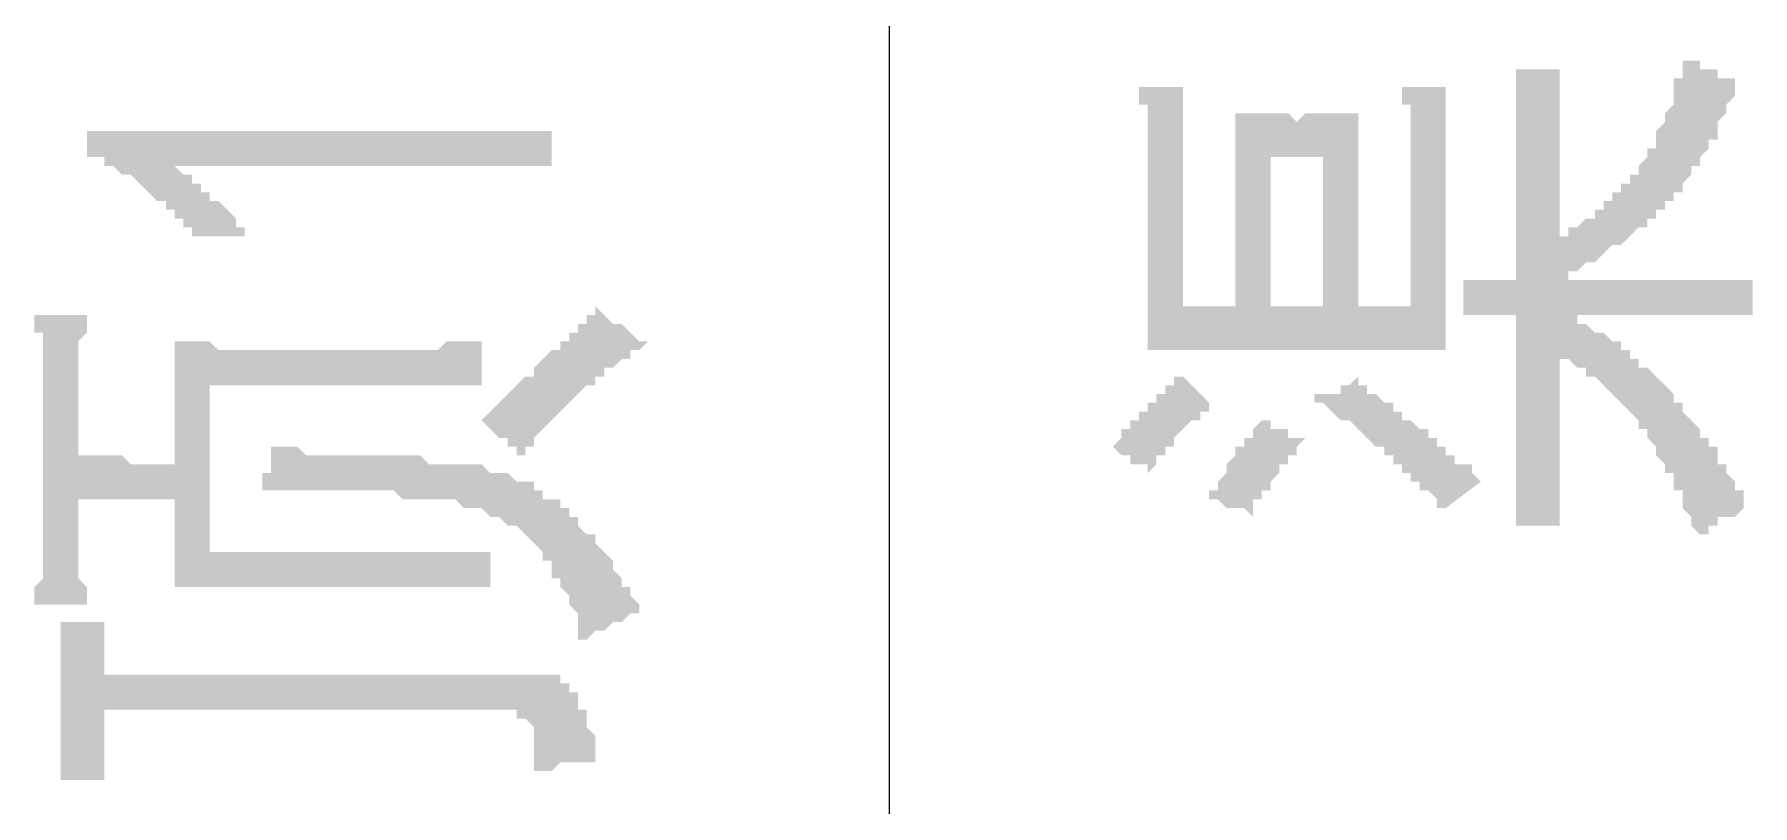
# Model space of a CAD drawing. Header units: millimetres. Extents: x 6156 to 7119, y 3162 to 3647.
# Drawn here: x 6689.88 to 6702.33, y 3497.37 to 3502.96 of the extents above; entities that cross this region are included whole.
import ezdxf

# ---------------------------------------------------------------- set-up
doc = ezdxf.new("R2010")
doc.units = ezdxf.units.MM
doc.layers.add('图层1', color=7, linetype='Continuous')

msp = doc.modelspace()

# ---------------------------------------------------------------- hatches: boundary and pattern name
at = {"layer": '图层1', "transparency": 33554559}
h = msp.add_hatch(color=256, dxfattribs=at)
h.paths.add_polyline_path([(6697.949, 3502.13), (6697.949, 3502.194), (6697.949, 3502.194), (6697.949, 3502.257), (6697.949, 3502.257), (6697.949, 3502.321), (6697.949, 3502.321), (6697.949, 3502.384), (6697.949, 3502.448), (6697.885, 3502.448), (6697.885, 3502.511), (6697.885, 3502.575), (6697.885, 3502.575), (6697.885, 3502.575), (6698.203, 3502.575), (6698.203, 3502.575), (6698.203, 3502.511), (6698.203, 3502.448), (6698.203, 3502.448), (6698.203, 3502.384), (6698.203, 3502.321), (6698.203, 3502.321), (6698.203, 3502.257), (6698.203, 3502.257), (6698.203, 3502.194), (6698.203, 3502.194), (6698.203, 3502.13), (6698.203, 3502.13), (6698.203, 3500.987), (6698.584, 3500.987), (6698.584, 3502.384), (6698.584, 3502.384), (6698.647, 3502.384), (6698.711, 3502.384), (6698.774, 3502.384), (6698.838, 3502.384), (6698.838, 3502.384), (6698.901, 3502.384), (6698.965, 3502.384), (6699.028, 3502.321), (6699.028, 3502.321), (6699.092, 3502.384), (6699.155, 3502.384), (6699.219, 3502.384), (6699.219, 3502.384), (6699.282, 3502.384), (6699.346, 3502.384), (6699.409, 3502.384), (6699.473, 3502.384), (6699.473, 3502.384), (6699.473, 3500.987), (6699.854, 3500.987), (6699.854, 3502.13), (6699.854, 3502.13), (6699.854, 3502.194), (6699.854, 3502.194), (6699.854, 3502.257), (6699.854, 3502.257), (6699.854, 3502.321), (6699.854, 3502.321), (6699.854, 3502.384), (6699.854, 3502.448), (6699.79, 3502.448), (6699.79, 3502.511), (6699.79, 3502.575), (6699.79, 3502.575), (6700.107, 3502.575), (6700.107, 3502.511), (6700.107, 3502.448), (6700.107, 3502.448), (6700.107, 3502.384), (6700.107, 3502.321), (6700.107, 3502.321), (6700.107, 3502.257), (6700.107, 3502.257), (6700.107, 3502.194), (6700.107, 3502.194), (6700.107, 3502.13), (6700.107, 3502.13), (6700.107, 3502.13), (6700.107, 3500.67), (6700.044, 3500.67), (6700.044, 3500.67), (6699.981, 3500.67), (6699.981, 3500.67), (6699.917, 3500.67), (6699.854, 3500.67), (6699.854, 3500.67), (6699.79, 3500.67), (6699.727, 3500.67), (6699.727, 3500.67), (6699.663, 3500.67), (6699.6, 3500.67), (6699.536, 3500.67), (6699.473, 3500.67), (6699.409, 3500.67), (6699.346, 3500.67), (6699.282, 3500.67), (6699.219, 3500.67), (6699.155, 3500.67), (6699.092, 3500.67), (6699.092, 3500.67), (6699.028, 3500.67), (6698.965, 3500.67), (6698.901, 3500.67), (6698.838, 3500.67), (6698.774, 3500.67), (6698.711, 3500.67), (6698.647, 3500.67), (6698.584, 3500.67), (6698.52, 3500.67), (6698.457, 3500.67), (6698.457, 3500.67), (6698.393, 3500.67), (6698.33, 3500.67), (6698.266, 3500.67), (6698.266, 3500.67), (6698.203, 3500.67), (6698.139, 3500.67), (6698.139, 3500.67), (6698.076, 3500.67), (6698.012, 3500.67), (6698.012, 3500.67), (6697.949, 3500.67), (6697.949, 3500.67), (6697.949, 3502.13)], flags=0)
h.paths.add_polyline_path([(6702.33, 3500.924), (6702.33, 3500.924), (6702.266, 3500.924), (6702.266, 3500.924), (6702.203, 3500.924), (6702.203, 3500.924), (6702.139, 3500.924), (6702.076, 3500.924), (6702.076, 3500.924), (6702.012, 3500.924), (6701.949, 3500.924), (6701.885, 3500.924), (6701.885, 3500.924), (6701.822, 3500.924), (6701.758, 3500.924), (6701.695, 3500.924), (6701.695, 3500.924), (6701.631, 3500.924), (6701.568, 3500.924), (6701.504, 3500.924), (6701.441, 3500.924), (6701.377, 3500.924), (6701.314, 3500.924), (6701.25, 3500.924), (6701.187, 3500.924), (6701.123, 3500.924), (6701.06, 3500.924), (6700.996, 3500.924), (6700.996, 3500.924), (6701.06, 3500.924), (6701.06, 3500.86), (6701.123, 3500.86), (6701.187, 3500.797), (6701.187, 3500.797), (6701.25, 3500.797), (6701.314, 3500.733), (6701.314, 3500.733), (6701.377, 3500.733), (6701.377, 3500.67), (6701.441, 3500.67), (6701.441, 3500.606), (6701.504, 3500.606), (6701.504, 3500.543), (6701.568, 3500.543), (6701.568, 3500.543), (6701.631, 3500.479), (6701.631, 3500.479), (6701.695, 3500.416), (6701.695, 3500.416), (6701.758, 3500.352), (6701.758, 3500.352), (6701.758, 3500.289), (6701.822, 3500.289), (6701.822, 3500.289), (6701.822, 3500.225), (6701.885, 3500.162), (6701.885, 3500.162), (6701.949, 3500.098), (6701.949, 3500.098), (6701.949, 3500.035), (6702.012, 3500.035), (6702.012, 3499.971), (6702.076, 3499.971), (6702.076, 3499.908), (6702.076, 3499.844), (6702.139, 3499.844), (6702.139, 3499.781), (6702.139, 3499.781), (6702.203, 3499.717), (6702.203, 3499.717), (6702.203, 3499.654), (6702.266, 3499.654), (6702.266, 3499.59), (6702.266, 3499.59), (6702.266, 3499.527), (6702.33, 3499.527), (6702.266, 3499.527), (6702.203, 3499.463), (6702.203, 3499.463), (6702.139, 3499.463), (6702.076, 3499.463), (6702.076, 3499.4), (6702.012, 3499.4), (6702.012, 3499.336), (6701.949, 3499.336), (6701.949, 3499.273), (6701.949, 3499.336), (6701.885, 3499.4), (6701.885, 3499.4), (6701.885, 3499.463), (6701.822, 3499.527), (6701.822, 3499.527), (6701.822, 3499.59), (6701.822, 3499.654), (6701.758, 3499.654), (6701.758, 3499.717), (6701.758, 3499.717), (6701.758, 3499.781), (6701.695, 3499.781), (6701.695, 3499.844), (6701.695, 3499.844), (6701.631, 3499.908), (6701.631, 3499.908), (6701.631, 3499.971), (6701.631, 3499.971), (6701.568, 3500.035), (6701.568, 3500.035), (6701.568, 3500.098), (6701.504, 3500.098), (6701.504, 3500.098), (6701.504, 3500.162), (6701.504, 3500.162), (6701.441, 3500.225), (6701.441, 3500.225), (6701.377, 3500.289), (6701.377, 3500.289), (6701.314, 3500.352), (6701.314, 3500.352), (6701.25, 3500.416), (6701.25, 3500.416), (6701.187, 3500.479), (6701.187, 3500.479), (6701.123, 3500.479), (6701.123, 3500.543), (6701.06, 3500.543), (6700.996, 3500.606), (6700.996, 3500.606), (6700.933, 3500.606), (6700.933, 3500.67), (6700.933, 3499.908), (6700.933, 3499.844), (6700.933, 3499.844), (6700.933, 3499.781), (6700.933, 3499.781), (6700.933, 3499.717), (6700.933, 3499.654), (6700.933, 3499.654), (6700.933, 3499.59), (6700.933, 3499.59), (6700.933, 3499.527), (6700.933, 3499.463), (6700.933, 3499.463), (6700.933, 3499.4), (6700.933, 3499.4), (6700.615, 3499.4), (6700.615, 3499.463), (6700.615, 3499.463), (6700.615, 3499.527), (6700.615, 3499.527), (6700.615, 3499.59), (6700.615, 3499.654), (6700.615, 3499.654), (6700.615, 3499.717), (6700.615, 3499.717), (6700.615, 3499.781), (6700.615, 3499.844), (6700.615, 3499.844), (6700.615, 3499.908), (6700.615, 3499.908), (6700.615, 3500.924), (6700.615, 3500.924), (6700.552, 3500.924), (6700.488, 3500.924), (6700.425, 3500.924), (6700.425, 3500.924), (6700.361, 3500.924), (6700.298, 3500.924), (6700.234, 3500.924), (6700.234, 3500.924), (6700.234, 3501.178), (6700.298, 3501.178), (6700.361, 3501.178), (6700.361, 3501.178), (6700.425, 3501.178), (6700.488, 3501.178), (6700.552, 3501.178), (6700.552, 3501.178), (6700.615, 3501.178), (6700.615, 3501.178), (6700.615, 3502.13), (6700.615, 3502.194), (6700.615, 3502.257), (6700.615, 3502.257), (6700.615, 3502.321), (6700.615, 3502.321), (6700.615, 3502.384), (6700.615, 3502.448), (6700.615, 3502.448), (6700.615, 3502.511), (6700.615, 3502.511), (6700.615, 3502.575), (6700.615, 3502.638), (6700.615, 3502.638), (6700.615, 3502.702), (6700.615, 3502.702), (6700.933, 3502.702), (6700.933, 3502.702), (6700.933, 3502.638), (6700.933, 3502.575), (6700.933, 3502.575), (6700.933, 3502.511), (6700.933, 3502.511), (6700.933, 3502.448), (6700.933, 3502.448), (6700.933, 3502.384), (6700.933, 3502.321), (6700.933, 3502.321), (6700.933, 3502.257), (6700.933, 3502.194), (6700.933, 3502.194), (6700.933, 3502.13), (6700.933, 3501.495), (6700.996, 3501.495), (6700.996, 3501.559), (6701.06, 3501.559), (6701.123, 3501.622), (6701.123, 3501.622), (6701.187, 3501.622), (6701.187, 3501.686), (6701.25, 3501.686), (6701.25, 3501.749), (6701.314, 3501.749), (6701.314, 3501.813), (6701.377, 3501.813), (6701.377, 3501.876), (6701.441, 3501.876), (6701.441, 3501.94), (6701.504, 3501.94), (6701.504, 3502.003), (6701.504, 3502.003), (6701.568, 3502.067), (6701.568, 3502.067), (6701.568, 3502.067), (6701.568, 3502.13), (6701.631, 3502.13), (6701.631, 3502.194), (6701.631, 3502.194), (6701.631, 3502.257), (6701.695, 3502.321), (6701.695, 3502.321), (6701.695, 3502.384), (6701.695, 3502.384), (6701.758, 3502.448), (6701.758, 3502.511), (6701.758, 3502.511), (6701.758, 3502.575), (6701.758, 3502.575), (6701.758, 3502.638), (6701.822, 3502.638), (6701.822, 3502.702), (6701.822, 3502.702), (6701.822, 3502.765), (6701.822, 3502.829), (6701.822, 3502.829), (6701.822, 3502.765), (6701.885, 3502.765), (6701.949, 3502.765), (6701.949, 3502.702), (6702.012, 3502.702), (6702.076, 3502.702), (6702.076, 3502.638), (6702.139, 3502.638), (6702.203, 3502.638), (6702.203, 3502.638), (6702.203, 3502.575), (6702.203, 3502.575), (6702.203, 3502.511), (6702.139, 3502.448), (6702.139, 3502.448), (6702.139, 3502.384), (6702.139, 3502.384), (6702.076, 3502.321), (6702.076, 3502.321), (6702.076, 3502.257), (6702.076, 3502.194), (6702.012, 3502.194), (6702.012, 3502.13), (6702.012, 3502.13), (6701.949, 3502.067), (6701.949, 3502.067), (6701.949, 3502.003), (6701.885, 3502.003), (6701.885, 3501.94), (6701.885, 3501.94), (6701.822, 3501.876), (6701.822, 3501.876), (6701.822, 3501.813), (6701.758, 3501.813), (6701.758, 3501.749), (6701.758, 3501.749), (6701.695, 3501.749), (6701.695, 3501.686), (6701.631, 3501.686), (6701.631, 3501.622), (6701.568, 3501.622), (6701.568, 3501.559), (6701.504, 3501.559), (6701.504, 3501.559), (6701.441, 3501.495), (6701.441, 3501.495), (6701.377, 3501.432), (6701.377, 3501.432), (6701.314, 3501.432), (6701.25, 3501.368), (6701.25, 3501.368), (6701.187, 3501.305), (6701.123, 3501.305), (6701.123, 3501.305), (6701.06, 3501.241), (6700.996, 3501.241), (6700.996, 3501.178), (6700.933, 3501.178), (6700.996, 3501.178), (6701.06, 3501.178), (6701.123, 3501.178), (6701.187, 3501.178), (6701.25, 3501.178), (6701.314, 3501.178), (6701.377, 3501.178), (6701.441, 3501.178), (6701.504, 3501.178), (6701.568, 3501.178), (6701.631, 3501.178), (6701.695, 3501.178), (6701.695, 3501.178), (6701.758, 3501.178), (6701.822, 3501.178), (6701.885, 3501.178), (6701.949, 3501.178), (6701.949, 3501.178), (6702.012, 3501.178), (6702.076, 3501.178), (6702.076, 3501.178), (6702.139, 3501.178), (6702.203, 3501.178), (6702.203, 3501.178), (6702.266, 3501.178), (6702.266, 3501.178), (6702.33, 3501.178), (6702.33, 3501.178), (6702.33, 3501.178)], flags=0)
h.paths.add_polyline_path([(6699.219, 3502.067), (6698.838, 3502.067), (6698.838, 3500.987), (6699.219, 3500.987)], flags=0)
h.paths.add_polyline_path([(6699.473, 3500.479), (6699.473, 3500.416), (6699.536, 3500.416), (6699.536, 3500.352), (6699.6, 3500.352), (6699.6, 3500.352), (6699.663, 3500.289), (6699.727, 3500.289), (6699.727, 3500.225), (6699.79, 3500.225), (6699.79, 3500.162), (6699.854, 3500.162), (6699.854, 3500.162), (6699.917, 3500.098), (6699.917, 3500.098), (6699.981, 3500.098), (6699.981, 3500.035), (6700.044, 3500.035), (6700.044, 3499.971), (6700.107, 3499.971), (6700.107, 3499.908), (6700.171, 3499.908), (6700.171, 3499.844), (6700.234, 3499.844), (6700.298, 3499.844), (6700.298, 3499.781), (6700.361, 3499.717), (6700.361, 3499.717), (6700.107, 3499.527), (6700.044, 3499.527), (6700.044, 3499.59), (6700.044, 3499.59), (6699.981, 3499.654), (6699.981, 3499.654), (6699.917, 3499.654), (6699.917, 3499.717), (6699.854, 3499.717), (6699.854, 3499.781), (6699.79, 3499.781), (6699.79, 3499.844), (6699.727, 3499.844), (6699.727, 3499.908), (6699.663, 3499.908), (6699.663, 3499.971), (6699.663, 3499.971), (6699.6, 3499.971), (6699.536, 3500.035), (6699.536, 3500.035), (6699.473, 3500.098), (6699.473, 3500.098), (6699.409, 3500.162), (6699.346, 3500.162), (6699.346, 3500.162), (6699.282, 3500.225), (6699.282, 3500.225), (6699.219, 3500.289), (6699.219, 3500.289), (6699.155, 3500.289), (6699.155, 3500.289), (6699.155, 3500.352), (6699.219, 3500.352), (6699.282, 3500.352), (6699.346, 3500.352), (6699.346, 3500.416), (6699.409, 3500.416), (6699.409, 3500.416), (6699.473, 3500.479)], flags=0)
h.paths.add_polyline_path([(6699.092, 3500.035), (6699.028, 3499.971), (6699.028, 3499.971), (6699.028, 3499.908), (6698.965, 3499.908), (6698.965, 3499.844), (6698.901, 3499.844), (6698.901, 3499.781), (6698.901, 3499.781), (6698.838, 3499.717), (6698.838, 3499.717), (6698.838, 3499.654), (6698.774, 3499.654), (6698.774, 3499.59), (6698.711, 3499.59), (6698.711, 3499.527), (6698.711, 3499.463), (6698.711, 3499.463), (6698.647, 3499.527), (6698.584, 3499.527), (6698.584, 3499.527), (6698.52, 3499.527), (6698.457, 3499.59), (6698.457, 3499.59), (6698.393, 3499.59), (6698.393, 3499.654), (6698.457, 3499.654), (6698.457, 3499.717), (6698.457, 3499.717), (6698.52, 3499.781), (6698.52, 3499.844), (6698.52, 3499.844), (6698.584, 3499.908), (6698.584, 3499.908), (6698.584, 3499.971), (6698.647, 3499.971), (6698.647, 3500.035), (6698.711, 3500.035), (6698.711, 3500.098), (6698.711, 3500.098), (6698.774, 3500.162), (6698.774, 3500.162), (6698.774, 3500.162), (6698.838, 3500.162), (6698.838, 3500.098), (6698.901, 3500.098), (6698.965, 3500.098), (6698.965, 3500.035), (6699.028, 3500.035), (6699.028, 3500.035), (6699.092, 3500.035)], flags=0)
h.paths.add_polyline_path([(6698.457, 3500.289), (6698.393, 3500.289), (6698.393, 3500.225), (6698.33, 3500.225), (6698.33, 3500.225), (6698.33, 3500.162), (6698.266, 3500.162), (6698.266, 3500.162), (6698.203, 3500.098), (6698.203, 3500.098), (6698.139, 3500.035), (6698.139, 3499.971), (6698.076, 3499.971), (6698.076, 3499.908), (6698.012, 3499.908), (6698.012, 3499.844), (6697.949, 3499.781), (6697.949, 3499.781), (6697.949, 3499.844), (6697.885, 3499.844), (6697.822, 3499.844), (6697.822, 3499.908), (6697.758, 3499.908), (6697.695, 3499.971), (6697.695, 3499.971), (6697.695, 3499.971), (6697.758, 3500.035), (6697.758, 3500.098), (6697.822, 3500.098), (6697.822, 3500.162), (6697.885, 3500.162), (6697.885, 3500.225), (6697.949, 3500.225), (6697.949, 3500.289), (6698.012, 3500.289), (6698.012, 3500.352), (6698.076, 3500.352), (6698.076, 3500.416), (6698.076, 3500.416), (6698.139, 3500.416), (6698.139, 3500.479), (6698.203, 3500.479), (6698.203, 3500.479), (6698.266, 3500.416), (6698.266, 3500.416), (6698.33, 3500.352), (6698.33, 3500.352), (6698.393, 3500.289), (6698.457, 3500.289), (6698.457, 3500.289)], flags=0)
msp.add_hatch(color=256, dxfattribs=at).paths.add_polyline_path([(6690.9, 3502.003), (6690.964, 3501.94), (6690.964, 3501.94), (6691.027, 3501.94), (6691.027, 3501.876), (6691.091, 3501.876), (6691.091, 3501.813), (6691.154, 3501.813), (6691.154, 3501.749), (6691.218, 3501.749), (6691.218, 3501.749), (6691.281, 3501.686), (6691.281, 3501.686), (6691.345, 3501.622), (6691.345, 3501.559), (6691.408, 3501.559), (6691.408, 3501.495), (6691.408, 3501.495), (6691.027, 3501.495), (6691.027, 3501.559), (6690.964, 3501.559), (6690.964, 3501.622), (6690.9, 3501.622), (6690.9, 3501.686), (6690.837, 3501.686), (6690.837, 3501.749), (6690.773, 3501.749), (6690.773, 3501.749), (6690.71, 3501.813), (6690.71, 3501.813), (6690.646, 3501.876), (6690.646, 3501.876), (6690.583, 3501.94), (6690.583, 3501.94), (6690.519, 3501.94), (6690.456, 3502.003), (6690.456, 3502.003), (6690.392, 3502.003), (6690.392, 3502.067), (6690.329, 3502.067), (6690.265, 3502.067), (6690.265, 3502.13), (6690.265, 3502.257), (6693.631, 3502.257), (6693.631, 3502.003)])
h = msp.add_hatch(color=256, dxfattribs=at)
h.paths.add_polyline_path([(6690.9, 3499.59), (6690.837, 3499.59), (6690.773, 3499.59), (6690.71, 3499.59), (6690.646, 3499.59), (6690.646, 3499.59), (6690.583, 3499.59), (6690.519, 3499.59), (6690.456, 3499.59), (6690.392, 3499.59), (6690.392, 3499.59), (6690.329, 3499.59), (6690.265, 3499.59), (6690.202, 3499.59), (6690.202, 3499.336), (6690.202, 3499.273), (6690.202, 3499.273), (6690.202, 3499.209), (6690.202, 3499.209), (6690.202, 3499.146), (6690.202, 3499.146), (6690.202, 3499.082), (6690.202, 3499.082), (6690.202, 3499.019), (6690.265, 3498.955), (6690.265, 3498.955), (6690.265, 3498.892), (6690.265, 3498.828), (6689.884, 3498.828), (6689.884, 3498.892), (6689.884, 3498.955), (6689.884, 3498.955), (6689.948, 3499.019), (6689.948, 3499.019), (6689.948, 3499.082), (6689.948, 3499.146), (6689.948, 3499.146), (6689.948, 3499.209), (6689.948, 3499.209), (6689.948, 3499.273), (6689.948, 3499.273), (6689.948, 3499.336), (6689.948, 3500.416), (6689.948, 3500.416), (6689.948, 3500.479), (6689.948, 3500.543), (6689.948, 3500.543), (6689.948, 3500.606), (6689.948, 3500.606), (6689.948, 3500.67), (6689.948, 3500.733), (6689.948, 3500.733), (6689.948, 3500.797), (6689.884, 3500.797), (6689.884, 3500.86), (6689.884, 3500.86), (6689.884, 3500.924), (6690.265, 3500.924), (6690.265, 3500.86), (6690.265, 3500.797), (6690.265, 3500.797), (6690.202, 3500.733), (6690.202, 3500.733), (6690.202, 3500.67), (6690.202, 3500.67), (6690.202, 3500.606), (6690.202, 3500.543), (6690.202, 3500.543), (6690.202, 3500.479), (6690.202, 3500.479), (6690.202, 3500.416), (6690.202, 3500.416), (6690.202, 3499.908), (6690.265, 3499.908), (6690.329, 3499.908), (6690.392, 3499.908), (6690.392, 3499.908), (6690.456, 3499.908), (6690.519, 3499.908), (6690.583, 3499.844), (6690.646, 3499.844), (6690.646, 3499.844), (6690.71, 3499.844), (6690.773, 3499.844), (6690.837, 3499.844), (6690.837, 3499.844), (6690.9, 3499.844), (6690.9, 3500.733), (6690.9, 3500.733), (6690.9, 3500.733), (6690.964, 3500.733), (6690.964, 3500.733), (6691.027, 3500.733), (6691.091, 3500.733), (6691.091, 3500.733), (6691.154, 3500.733), (6691.218, 3500.67), (6691.218, 3500.67), (6691.281, 3500.67), (6691.345, 3500.67), (6691.408, 3500.67), (6691.472, 3500.67), (6691.535, 3500.67), (6691.535, 3500.67), (6691.599, 3500.67), (6691.662, 3500.67), (6691.789, 3500.67), (6691.853, 3500.67), (6691.916, 3500.67), (6691.98, 3500.67), (6691.98, 3500.67), (6692.043, 3500.67), (6692.107, 3500.67), (6692.17, 3500.67), (6692.234, 3500.67), (6692.297, 3500.67), (6692.361, 3500.67), (6692.424, 3500.67), (6692.488, 3500.67), (6692.551, 3500.67), (6692.615, 3500.67), (6692.678, 3500.67), (6692.742, 3500.67), (6692.742, 3500.67), (6692.805, 3500.67), (6692.869, 3500.733), (6692.869, 3500.733), (6692.932, 3500.733), (6692.996, 3500.733), (6692.996, 3500.733), (6693.059, 3500.733), (6693.059, 3500.733), (6693.123, 3500.733), (6693.123, 3500.733), (6693.123, 3500.733), (6693.123, 3500.416), (6691.154, 3500.416), (6691.154, 3499.209), (6693.186, 3499.209), (6693.186, 3498.955), (6693.186, 3498.955), (6693.123, 3498.955), (6693.123, 3498.955), (6693.059, 3498.955), (6692.996, 3498.955), (6692.996, 3498.955), (6692.932, 3498.955), (6692.932, 3498.955), (6692.869, 3498.955), (6692.805, 3498.955), (6692.742, 3498.955), (6692.742, 3498.955), (6692.678, 3498.955), (6692.615, 3498.955), (6692.551, 3498.955), (6692.488, 3498.955), (6692.424, 3498.955), (6692.361, 3498.955), (6692.297, 3498.955), (6692.234, 3498.955), (6692.17, 3498.955), (6692.107, 3498.955), (6692.043, 3498.955), (6692.043, 3498.955), (6691.98, 3498.955), (6691.916, 3498.955), (6691.789, 3498.955), (6691.726, 3498.955), (6691.662, 3498.955), (6691.599, 3498.955), (6691.599, 3498.955), (6691.535, 3498.955), (6691.472, 3498.955), (6691.408, 3498.955), (6691.345, 3498.955), (6691.281, 3498.955), (6691.218, 3498.955), (6691.218, 3498.955), (6691.154, 3498.955), (6691.091, 3498.955), (6691.091, 3498.955), (6691.027, 3498.955), (6691.027, 3498.955), (6690.964, 3498.955), (6690.964, 3498.955), (6690.9, 3498.955), (6690.9, 3498.955), (6690.9, 3498.955)], flags=0)
h.paths.add_polyline_path([(6690.075, 3497.558), (6690.075, 3497.622), (6690.075, 3497.622), (6690.075, 3497.685), (6690.075, 3497.749), (6690.075, 3497.749), (6690.075, 3497.812), (6690.075, 3497.812), (6690.075, 3497.876), (6690.075, 3497.939), (6690.075, 3497.939), (6690.075, 3498.32), (6690.075, 3498.384), (6690.075, 3498.447), (6690.075, 3498.447), (6690.075, 3498.511), (6690.075, 3498.511), (6690.075, 3498.574), (6690.075, 3498.638), (6690.075, 3498.638), (6690.075, 3498.701), (6690.075, 3498.701), (6690.392, 3498.701), (6690.392, 3498.701), (6690.392, 3498.638), (6690.392, 3498.574), (6690.392, 3498.574), (6690.392, 3498.511), (6690.392, 3498.447), (6690.392, 3498.447), (6690.392, 3498.384), (6690.392, 3498.384), (6690.392, 3498.32), (6690.392, 3498.32), (6693.377, 3498.32), (6693.44, 3498.32), (6693.44, 3498.32), (6693.504, 3498.32), (6693.567, 3498.32), (6693.631, 3498.32), (6693.694, 3498.32), (6693.694, 3498.257), (6693.758, 3498.257), (6693.758, 3498.257), (6693.758, 3498.193), (6693.821, 3498.193), (6693.821, 3498.13), (6693.821, 3498.13), (6693.821, 3498.13), (6693.821, 3498.066), (6693.885, 3498.066), (6693.885, 3498.003), (6693.885, 3498.003), (6693.885, 3497.939), (6693.885, 3497.939), (6693.948, 3497.876), (6693.948, 3497.812), (6693.948, 3497.812), (6693.948, 3497.749), (6693.948, 3497.749), (6693.948, 3497.685), (6693.948, 3497.685), (6693.885, 3497.685), (6693.821, 3497.685), (6693.758, 3497.685), (6693.758, 3497.685), (6693.694, 3497.685), (6693.631, 3497.622), (6693.567, 3497.622), (6693.567, 3497.622), (6693.504, 3497.622), (6693.504, 3497.622), (6693.504, 3497.622), (6693.504, 3497.685), (6693.504, 3497.749), (6693.504, 3497.749), (6693.504, 3497.812), (6693.504, 3497.876), (6693.504, 3497.876), (6693.504, 3497.939), (6693.504, 3497.939), (6693.504, 3497.939), (6693.504, 3497.939), (6693.44, 3498.003), (6693.44, 3498.003), (6693.377, 3498.003), (6693.377, 3498.066), (6693.313, 3498.066), (6693.25, 3498.066), (6693.186, 3498.066), (6690.392, 3498.066), (6690.392, 3498.003), (6690.392, 3497.939), (6690.392, 3497.939), (6690.392, 3497.876), (6690.392, 3497.812), (6690.392, 3497.812), (6690.392, 3497.749), (6690.392, 3497.749), (6690.392, 3497.685), (6690.392, 3497.685), (6690.392, 3497.622), (6690.392, 3497.622), (6690.392, 3497.558)], flags=0)
h.paths.add_polyline_path([(6694.266, 3498.765), (6694.202, 3498.765), (6694.202, 3498.765), (6694.139, 3498.701), (6694.075, 3498.701), (6694.075, 3498.701), (6694.012, 3498.638), (6694.012, 3498.638), (6693.948, 3498.638), (6693.885, 3498.574), (6693.885, 3498.574), (6693.885, 3498.574), (6693.821, 3498.574), (6693.821, 3498.638), (6693.821, 3498.701), (6693.821, 3498.701), (6693.821, 3498.765), (6693.758, 3498.828), (6693.758, 3498.828), (6693.758, 3498.892), (6693.758, 3498.892), (6693.694, 3498.955), (6693.694, 3498.955), (6693.694, 3499.019), (6693.631, 3499.019), (6693.631, 3499.082), (6693.631, 3499.082), (6693.631, 3499.146), (6693.567, 3499.146), (6693.567, 3499.209), (6693.567, 3499.209), (6693.504, 3499.273), (6693.504, 3499.273), (6693.44, 3499.336), (6693.44, 3499.336), (6693.377, 3499.4), (6693.377, 3499.4), (6693.313, 3499.4), (6693.25, 3499.463), (6693.25, 3499.463), (6693.186, 3499.463), (6693.123, 3499.527), (6693.123, 3499.527), (6693.059, 3499.527), (6693.059, 3499.527), (6692.996, 3499.527), (6692.996, 3499.527), (6692.932, 3499.59), (6692.869, 3499.59), (6692.869, 3499.59), (6692.805, 3499.59), (6692.742, 3499.59), (6692.678, 3499.59), (6692.615, 3499.59), (6692.615, 3499.59), (6692.551, 3499.59), (6692.488, 3499.654), (6692.424, 3499.654), (6692.361, 3499.654), (6692.361, 3499.654), (6692.297, 3499.654), (6692.297, 3499.654), (6692.234, 3499.654), (6692.17, 3499.654), (6692.107, 3499.654), (6692.043, 3499.654), (6692.043, 3499.654), (6691.98, 3499.654), (6691.916, 3499.654), (6691.853, 3499.654), (6691.853, 3499.654), (6691.789, 3499.654), (6691.726, 3499.654), (6691.662, 3499.654), (6691.599, 3499.654), (6691.535, 3499.654), (6691.535, 3499.654), (6691.535, 3499.654), (6691.535, 3499.717), (6691.535, 3499.781), (6691.599, 3499.781), (6691.599, 3499.844), (6691.599, 3499.844), (6691.599, 3499.908), (6691.599, 3499.908), (6691.599, 3499.971), (6691.599, 3499.971), (6691.662, 3499.971), (6691.662, 3499.971), (6691.726, 3499.971), (6691.789, 3499.971), (6691.789, 3499.971), (6691.853, 3499.908), (6691.916, 3499.908), (6691.98, 3499.908), (6692.043, 3499.908), (6692.043, 3499.908), (6692.107, 3499.908), (6692.17, 3499.908), (6692.234, 3499.908), (6692.297, 3499.908), (6692.361, 3499.908), (6692.361, 3499.908), (6692.424, 3499.908), (6692.488, 3499.908), (6692.551, 3499.908), (6692.551, 3499.908), (6692.615, 3499.908), (6692.678, 3499.908), (6692.742, 3499.844), (6692.805, 3499.844), (6692.805, 3499.844), (6692.869, 3499.844), (6692.932, 3499.844), (6692.996, 3499.844), (6692.996, 3499.844), (6693.059, 3499.844), (6693.059, 3499.844), (6693.123, 3499.844), (6693.186, 3499.781), (6693.25, 3499.781), (6693.25, 3499.781), (6693.313, 3499.781), (6693.377, 3499.717), (6693.377, 3499.717), (6693.44, 3499.717), (6693.504, 3499.717), (6693.504, 3499.654), (6693.567, 3499.654), (6693.567, 3499.59), (6693.631, 3499.59), (6693.694, 3499.59), (6693.694, 3499.527), (6693.758, 3499.527), (6693.758, 3499.527), (6693.758, 3499.463), (6693.821, 3499.463), (6693.821, 3499.4), (6693.821, 3499.4), (6693.885, 3499.336), (6693.885, 3499.336), (6693.948, 3499.336), (6693.948, 3499.273), (6693.948, 3499.273), (6694.012, 3499.209), (6694.012, 3499.209), (6694.075, 3499.146), (6694.075, 3499.146), (6694.075, 3499.082), (6694.139, 3499.019), (6694.139, 3499.019), (6694.139, 3498.955), (6694.202, 3498.955), (6694.202, 3498.892), (6694.202, 3498.892), (6694.266, 3498.828), (6694.266, 3498.765), (6694.266, 3498.765)], flags=0)
h.paths.add_polyline_path([(6693.123, 3500.162), (6693.123, 3500.162), (6693.186, 3500.225), (6693.186, 3500.225), (6693.186, 3500.225), (6693.25, 3500.289), (6693.25, 3500.289), (6693.313, 3500.352), (6693.313, 3500.352), (6693.377, 3500.416), (6693.377, 3500.416), (6693.44, 3500.479), (6693.504, 3500.479), (6693.504, 3500.543), (6693.504, 3500.543), (6693.567, 3500.606), (6693.567, 3500.606), (6693.631, 3500.67), (6693.631, 3500.67), (6693.694, 3500.67), (6693.694, 3500.733), (6693.758, 3500.733), (6693.758, 3500.797), (6693.821, 3500.797), (6693.821, 3500.86), (6693.885, 3500.86), (6693.885, 3500.924), (6693.948, 3500.924), (6693.948, 3500.987), (6693.948, 3500.987), (6694.012, 3500.924), (6694.012, 3500.924), (6694.075, 3500.86), (6694.075, 3500.86), (6694.139, 3500.86), (6694.202, 3500.797), (6694.202, 3500.797), (6694.266, 3500.733), (6694.266, 3500.733), (6694.329, 3500.733), (6694.266, 3500.67), (6694.202, 3500.67), (6694.202, 3500.606), (6694.139, 3500.606), (6694.075, 3500.543), (6694.075, 3500.543), (6694.012, 3500.543), (6694.012, 3500.479), (6693.948, 3500.479), (6693.948, 3500.416), (6693.885, 3500.416), (6693.885, 3500.416), (6693.821, 3500.352), (6693.821, 3500.352), (6693.758, 3500.289), (6693.758, 3500.289), (6693.758, 3500.289), (6693.694, 3500.225), (6693.694, 3500.225), (6693.631, 3500.162), (6693.631, 3500.162), (6693.567, 3500.098), (6693.567, 3500.098), (6693.504, 3500.035), (6693.504, 3500.035), (6693.504, 3499.971), (6693.44, 3499.971), (6693.44, 3499.908), (6693.377, 3499.908), (6693.377, 3499.971), (6693.313, 3499.971), (6693.313, 3500.035), (6693.25, 3500.035), (6693.25, 3500.035), (6693.186, 3500.098), (6693.186, 3500.098), (6693.123, 3500.162), (6693.123, 3500.162)], flags=0)

# ---------------------------------------------------------------- linework, layer by layer
msp.add_line((6696.075, 3572.755), (6696.075, 3474.388))

doc.saveas('drawing.dxf')
